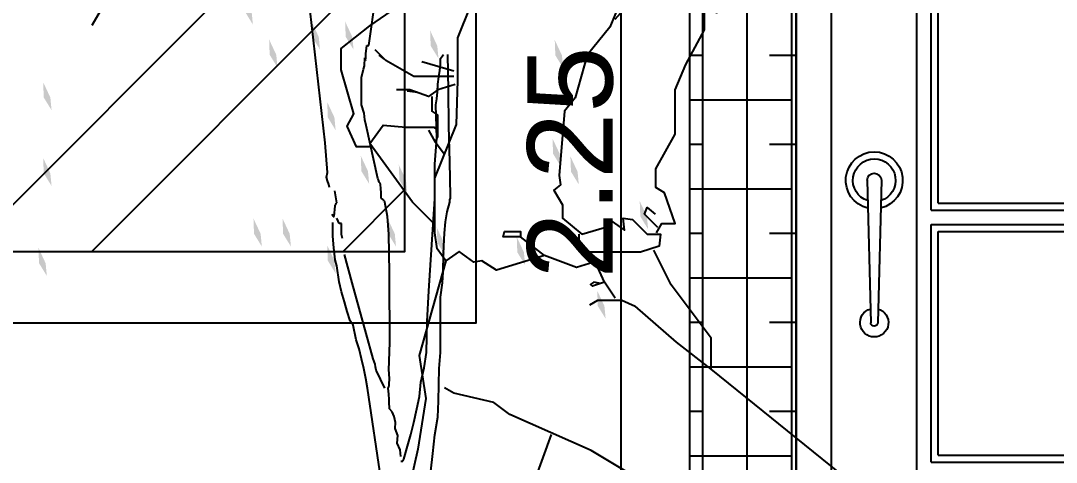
# Model space of a CAD drawing. Header units: inches. Extents: x 2 to 188, y -54 to 24.
# Drawn here: x 5.296 to 6.752, y 20.712 to 21.333 of the extents above; entities that cross this region are included whole.
import ezdxf

# ---------------------------------------------------------------- set-up
doc = ezdxf.new("R2010")
doc.units = ezdxf.units.IN
doc.header["$MEASUREMENT"] = 0
doc.header["$PDMODE"] = 34
doc.layers.add('artefactos', color=9, linetype='Continuous')
doc.styles.get("Standard").update_dxf_attribs({"font": 'arial.ttf'})
doc.dimstyles.new('A100', dxfattribs={"dimscale": 0, "dimtxt": 0.12, "dimasz": 0.12, "dimexe": 0.12, "dimexo": 0.06, "dimgap": 0.01, "dimtad": 1, "dimzin": 0, "dimdsep": 46, "dimtxsty": 'Standard', "dimblk": 'ARCHTICK', "dimcen": 0.09, "dimdle": 0.12, "dimclrd": 1, "dimclre": 1, "dimclrt": 3, "dimadec": 0, "dimazin": 0, "dimtfac": 1, "dimtofl": 0, "dimtmove": 1, "dimatfit": 3, "dimfxl": 1, "dimtolj": 1, "dimtzin": 0, "dimarcsym": 0})

# ---------------------------------------------------------------- blocks, each defined once
blk = doc.blocks.new('pta1')
for p, q in [((155.2732, 154.2022), (155.2732, 156.2022)), ((155.2232, 154.2022), (155.2232, 156.1522)), ((155.1032, 154.2722), (155.1032, 156.0822)), ((155.0832, 155.0102), (155.0832, 155.3442)), ((155.0732, 155.0202), (155.0732, 155.3342)), ((155.1532, 155.0522), (155.1582, 154.8522)), ((155.1732, 155.0522), (155.1682, 154.8522)), ((155.0732, 155.0202), (154.8965, 155.0202)), ((155.0832, 155.0102), (154.8865, 155.0102)), ((155.0732, 155.0102), (154.8965, 155.0102)), ((155.0832, 154.9902), (154.8865, 154.9902)), ((155.0832, 154.6562), (155.0832, 154.9902)), ((155.0732, 154.9802), (154.8965, 154.9802)), ((155.0732, 154.6662), (155.0732, 154.9802)), ((155.0732, 154.6662), (154.8965, 154.6662)), ((155.0832, 154.6562), (154.8865, 154.6562))]:
    blk.add_line(p, q)
for centre, radius, start, end in [((155.1632, 155.0522), 0.04, 283.0408, 256.9592), ((155.1632, 155.0522), 0.03, 288.0328, 251.9672), ((155.1632, 155.0522), 0.01, 0, 180), ((155.1632, 154.8522), 0.02, 105.905, 74.095), ((155.1632, 154.8522), 0.005, 180, 0)]:
    blk.add_arc(centre, radius, start, end)
blk = doc.blocks.new('A$C79850DA7')
at = {"layer": 'artefactos', "color": 8, "linetype": 'Continuous', "transparency": 33554636}
for p, q in [((2.4668, 3.9384), (2.3852, 4.5013)), ((2.6536, 3.5206), (2.7529, 4.3918)), ((3.6555, 4.025), (3.5884, 4.1396)), ((2.471, 3.9384), (2.4668, 3.9384)), ((2.4753, 3.9384), (2.471, 3.9384)), ((2.4786, 3.9027), (2.4753, 3.9384)), ((2.1246, 3.7471), (2.1271, 3.9002)), ((2.1585, 3.8821), (2.145, 3.9002)), ((2.1585, 3.8569), (2.1585, 3.8821)), ((2.4794, 3.8874), (2.4786, 3.9027)), ((2.4803, 3.8747), (2.4794, 3.8874)), ((2.4828, 3.8849), (2.4803, 3.8747)), ((2.4846, 3.8518), (2.4828, 3.8849)), ((2.1611, 3.8314), (2.1585, 3.8569)), ((2.1653, 3.8034), (2.1611, 3.8314)), ((2.4897, 3.8365), (2.4846, 3.8518)), ((2.4982, 3.8008), (2.4897, 3.8365)), ((2.1695, 3.7728), (2.1653, 3.8034)), ((2.4982, 3.7677), (2.4982, 3.8008)), ((2.1228, 3.5919), (2.1246, 3.7471)), ((2.1713, 3.7397), (2.1695, 3.7728)), ((2.1747, 3.7091), (2.1713, 3.7397)), ((2.4982, 3.7371), (2.4982, 3.7677)), ((2.4982, 3.7063), (2.4982, 3.7371)), ((2.1781, 3.6836), (2.1747, 3.7091)), ((2.4982, 3.6836), (2.4982, 3.7063)), ((2.1738, 3.541), (2.1781, 3.6836)), ((2.4863, 3.648), (2.4982, 3.6836)), ((2.477, 3.5945), (2.4828, 3.62)), ((2.4828, 3.62), (2.4863, 3.648)), ((2.1186, 3.4391), (2.1228, 3.5919)), ((2.4269, 3.3678), (2.477, 3.5945)), ((2.1832, 3.4289), (2.1738, 3.541)), ((2.6434, 3.3933), (2.6536, 3.5206)), ((2.1161, 3.2937), (2.1186, 3.4391)), ((2.1822, 3.2812), (2.1832, 3.4289)), ((2.6476, 3.3729), (2.6434, 3.3933)), ((2.4141, 3.3242), (2.4166, 3.3423)), ((2.4166, 3.3423), (2.4175, 3.3474)), ((2.4175, 3.3474), (2.4218, 3.3525)), ((2.4218, 3.3525), (2.4243, 3.3624)), ((2.4243, 3.3624), (2.4269, 3.3678)), ((2.6349, 3.3296), (2.6383, 3.3423)), ((2.6383, 3.3423), (2.6434, 3.3576)), ((2.6434, 3.3576), (2.6476, 3.3729)), ((2.1161, 3.2888), (2.1161, 3.2937)), ((2.4133, 3.3066), (2.4141, 3.3242)), ((2.4133, 3.2937), (2.4133, 3.3066)), ((2.4133, 3.2837), (2.4133, 3.2937)), ((2.6044, 3.2633), (2.612, 3.3143)), ((2.1161, 3.2837), (2.1161, 3.2888)), ((2.1178, 3.2761), (2.1161, 3.2837)), ((2.1186, 3.2659), (2.1178, 3.2761)), ((2.1304, 3.2251), (2.1186, 3.2659)), ((2.1907, 3.1487), (2.1822, 3.2812)), ((2.3861, 3.2045), (2.398, 3.2659)), ((2.398, 3.2659), (2.3997, 3.2707)), ((2.3997, 3.2707), (2.4022, 3.271)), ((2.4022, 3.271), (2.4039, 3.2761)), ((2.4039, 3.2761), (2.4133, 3.2837)), ((2.6069, 3.2605), (2.6044, 3.2633)), ((2.6086, 3.2557), (2.6069, 3.2605)), ((2.6103, 3.2532), (2.6086, 3.2557)), ((2.6111, 3.2506), (2.6103, 3.2532)), ((2.6145, 3.2048), (2.6111, 3.2506)), ((2.1373, 3.1818), (2.1304, 3.2251)), ((2.381, 3.1283), (2.3861, 3.2045)), ((2.6145, 3.2048), (2.6145, 3.2048)), ((2.6154, 3.2048), (2.6145, 3.2048)), ((2.6171, 3.2045), (2.6154, 3.2048)), ((2.6171, 3.2045), (2.6171, 3.2045)), ((2.6179, 3.2045), (2.6171, 3.2045)), ((2.6171, 3.2045), (2.6171, 3.2045)), ((2.6196, 3.2045), (2.6179, 3.2045)), ((2.6255, 3.2149), (2.6196, 3.2045)), ((2.6196, 3.2045), (2.6196, 3.2045)), ((2.1416, 3.1332), (2.1373, 3.1818)), ((2.5831, 3.1742), (2.5933, 3.1742)), ((2.5831, 3.1436), (2.5831, 3.1742)), ((2.5933, 3.1742), (2.5984, 3.1844)), ((2.5984, 3.1844), (2.6035, 3.1969)), ((2.6204, 3.1207), (2.6213, 3.179)), ((2.144, 3.0774), (2.1416, 3.1332)), ((2.1993, 3.0188), (2.1907, 3.1487)), ((2.3785, 3.0468), (2.381, 3.1283)), ((2.5798, 3.1105), (2.5831, 3.1281)), ((2.5831, 3.1281), (2.5831, 3.1436)), ((2.6171, 3.0697), (2.6204, 3.1207)), ((2.145, 3.0443), (2.144, 3.0774)), ((2.6111, 3.0188), (2.6171, 3.0697)), ((2.1467, 2.9653), (2.145, 3.0443)), ((2.3768, 2.9625), (2.3785, 3.0468)), ((2.5382, 2.9195), (2.5712, 3.0415)), ((2.2086, 2.8863), (2.1993, 3.0188)), ((2.5941, 2.9246), (2.6035, 2.9933)), ((2.6035, 2.9933), (2.6111, 3.0188)), ((2.1492, 2.9195), (2.1467, 2.9653)), ((2.3776, 2.8558), (2.3768, 2.9625)), ((2.1585, 2.8583), (2.1492, 2.9195)), ((2.4472, 2.5934), (2.5382, 2.9195)), ((2.5831, 2.8812), (2.5941, 2.9246)), ((2.1585, 2.7997), (2.1585, 2.8583)), ((2.2162, 2.7539), (2.2086, 2.8863)), ((2.3759, 2.7513), (2.3776, 2.8558)), ((2.5712, 2.8379), (2.5831, 2.8812)), ((2.5593, 2.7972), (2.5712, 2.8379)), ((2.1585, 2.7386), (2.1585, 2.7997)), ((2.5466, 2.7564), (2.5593, 2.7972)), ((2.1585, 2.6775), (2.1585, 2.7386)), ((2.218, 2.6212), (2.2162, 2.7539)), ((2.3759, 2.6647), (2.3759, 2.7513)), ((2.5211, 2.6749), (2.533, 2.7386)), ((2.533, 2.7386), (2.5466, 2.7564)), ((2.1585, 2.6212), (2.1585, 2.6775)), ((2.5076, 2.6367), (2.5211, 2.6749)), ((2.381, 2.545), (2.3759, 2.6647)), ((2.4982, 2.5934), (2.5076, 2.6367)), ((2.1636, 2.5526), (2.1585, 2.6212)), ((2.2281, 2.5552), (2.218, 2.6212)), ((2.4396, 2.5705), (2.443, 2.583)), ((2.443, 2.583), (2.4472, 2.5934)), ((2.4871, 2.5526), (2.4982, 2.5934)), ((2.1662, 2.4839), (2.1636, 2.5526)), ((2.2434, 2.4941), (2.2281, 2.5552)), ((2.3793, 2.5323), (2.381, 2.545)), ((2.398, 2.4683), (2.4353, 2.545)), ((2.4353, 2.545), (2.437, 2.5603)), ((2.437, 2.5603), (2.4396, 2.5705)), ((2.4794, 2.5093), (2.4871, 2.5526)), ((2.2493, 2.4329), (2.2434, 2.4941)), ((2.3768, 2.5042), (2.3776, 2.5144)), ((2.3785, 2.4915), (2.3768, 2.5042)), ((2.3776, 2.5144), (2.3785, 2.5246)), ((2.3785, 2.5246), (2.3793, 2.5323)), ((2.3793, 2.4813), (2.3785, 2.4915)), ((2.4719, 2.4683), (2.4794, 2.5093)), ((2.167, 2.4125), (2.1662, 2.4839)), ((2.381, 2.4737), (2.3793, 2.4813)), ((2.3802, 2.4431), (2.3827, 2.4683)), ((2.3827, 2.4683), (2.381, 2.4737)), ((2.4133, 2.0738), (2.4719, 2.4683)), ((2.1704, 2.3435), (2.167, 2.4125)), ((2.2604, 2.3792), (2.2493, 2.4329)), ((2.3768, 2.3792), (2.3785, 2.41)), ((2.3785, 2.41), (2.3793, 2.4202)), ((2.3793, 2.4202), (2.3802, 2.4431)), ((2.2732, 2.3208), (2.2604, 2.3792)), ((2.3572, 2.3463), (2.3657, 2.3664)), ((2.3657, 2.3664), (2.3768, 2.3792)), ((2.1822, 2.2673), (2.1704, 2.3435)), ((2.2859, 2.2699), (2.2732, 2.3208)), ((2.3513, 2.3208), (2.3572, 2.3463)), ((2.353, 2.2951), (2.3513, 2.3208)), ((2.2995, 2.219), (2.2859, 2.2699)), ((2.3411, 2.2645), (2.353, 2.2951)), ((2.1908, 2.1884), (2.1822, 2.2673)), ((2.3318, 2.2037), (2.3445, 2.2317)), ((2.3445, 2.2317), (2.3411, 2.2645)), ((2.1993, 2.1117), (2.1908, 2.1884)), ((2.3131, 2.1731), (2.2995, 2.219)), ((2.3284, 2.1756), (2.3318, 2.2037)), ((2.3165, 2.1629), (2.3131, 2.1731)), ((2.3199, 2.1553), (2.3165, 2.1629)), ((2.3199, 2.1553), (2.3199, 2.1553)), ((2.3284, 2.1553), (2.3199, 2.1553))]:
    blk.add_line(p, q, dxfattribs=at)
at = {"layer": 'artefactos', "color": 8, "transparency": 33554636}
for points in [[(3.0004, 4.1486), (2.9696, 4.0829), (2.998, 4.0829), (2.9644, 4.0283)], [(2.5681, 4.0412), (2.5373, 3.9755), (2.5656, 3.9755), (2.532, 3.9209)], [(2.7122, 4.0412), (2.6814, 3.9755), (2.7097, 3.9755), (2.6761, 3.9209)], [(1.6675, 3.962), (1.6367, 3.8962), (1.665, 3.8962), (1.6314, 3.8416)], [(2.203, 4.0028), (2.1722, 3.937), (2.2006, 3.937), (2.167, 3.8825)], [(2.8947, 3.9644), (2.8639, 3.8986), (2.8922, 3.8986), (2.8586, 3.8441)], [(3.8653, 3.781), (3.8345, 3.7152), (3.8628, 3.7152), (3.8292, 3.6606)], [(2.6449, 3.6955), (2.6141, 3.6298), (2.6425, 3.6298), (2.6089, 3.5752)], [(1.6771, 3.5394), (1.6463, 3.4737), (1.6747, 3.4737), (1.6411, 3.4191)], [(1.6003, 3.4626), (1.5695, 3.3969), (1.5978, 3.3969), (1.5642, 3.3423)], [(2.3375, 3.4267), (2.3067, 3.3609), (2.3351, 3.3609), (2.3015, 3.3063)], [(2.5008, 3.4651), (2.47, 3.3993), (2.4984, 3.3993), (2.4648, 3.3447)], [(3.8653, 3.456), (3.8345, 3.3902), (3.8628, 3.3902), (3.8292, 3.3356)], [(1.3025, 3.2706), (1.2717, 3.2048), (1.3, 3.2048), (1.2664, 3.1502)], [(2.3855, 3.1962), (2.3547, 3.1304), (2.3831, 3.1304), (2.3495, 3.0759)], [(2.837, 3.1962), (2.8062, 3.1304), (2.8346, 3.1304), (2.801, 3.0759)], [(2.9619, 3.1962), (2.9311, 3.1304), (2.9595, 3.1304), (2.9259, 3.0759)], [(1.8308, 3.1169), (1.8, 3.0512), (1.8284, 3.0512), (1.7948, 2.9966)], [(2.1742, 3.1578), (2.1434, 3.092), (2.1718, 3.092), (2.1382, 3.0375)], [(2.6449, 3.081), (2.6141, 3.0152), (2.6425, 3.0152), (2.6089, 2.9606)], [(3.8856, 3.0701), (3.8548, 3.0043), (3.8831, 3.0043), (3.8495, 2.9497)], [(1.485, 2.8865), (1.4542, 2.8207), (1.4825, 2.8207), (1.4489, 2.7661)]]:
    blk.add_solid(points, dxfattribs=at)
blk = doc.blocks.new('hombre subiendo')
at = {"layer": 'artefactos', "linetype": 'Continuous'}
for p, q in [((15.568, 57.204), (14.667, 57.1)), ((17.267, 56.9), (15.568, 57.204)), ((16.886, 49.426), (16.667, 48.967)), ((17.133, 49.567), (16.886, 49.426)), ((25.603, 7.749), (25.333, 7.85)), ((25.6, 7.433), (25.603, 7.749))]:
    blk.add_line(p, q, dxfattribs=at)
for points in [[(12.2, 54.167), (12.2, 54.767), (12.733, 54.967), (13.867, 56.033), (14.133, 56.9), (14.667, 57.1)], [(17.267, 56.9), (18.267, 56.633), (19.2, 56.1), (20, 52.7), (19.333, 50.633), (18.6, 50.633), (17.333, 49.5), (17.133, 49.567)], [(18.867, 50.7), (18.533, 51.7), (18.133, 51.566), (17.2, 51.1), (16.6, 51.167), (16.2, 50.967), (15.8, 51.5), (16.333, 52.1), (16.333, 52.767), (15.6, 53), (14.333, 53), (14.067, 52.9), (13.267, 53.233), (12.8, 54.033), (12.067, 54.033), (10.467, 53.167), (9.067, 53.567), (8.667, 53.033), (8.667, 52.9)], [(10.133, 52.167), (8.6, 52.9), (6.267, 52.033), (4.267, 51.633), (2.133, 50.7), (1.6, 50.167), (1.067, 49.9), (0.667, 49.233), (-2.533, 47.767)], [(10.733, 36.7), (11, 37.167), (11.667, 37.167), (11.133, 38.7), (10.7, 38.967), (10.7, 39.9), (11.667, 41.633), (11.667, 43.833), (12.2, 45.1), (13.133, 46.833), (13.133, 48.433), (12.267, 51.233), (11.2, 52.633), (10.4, 53.167)], [(15.267, 52.967), (14.4, 51.833), (14.533, 51.7)], [(11.867, 50.633), (10.267, 52.1)], [(12.6, 50.167), (12.067, 50.5)], [(0.2, 35.3), (-0.233, 35.9), (-0.35, 36.7), (-0.35, 39.433), (0.733, 42.1), (0.8, 44.3), (0.8, 46.433), (2.133, 49.767), (2.067, 50.033)], [(9.267, 48.233), (9.6, 48.367), (10.133, 49.1), (10.667, 50.1), (11.2, 50.033), (11.067, 49.633), (10.133, 48.967)], [(13.267, 47.967), (13.733, 47.7), (14.933, 48.1), (15.467, 48.167), (15.933, 48.1), (16.267, 48.033), (16.667, 48.967)], [(8.667, 47.367), (9.2, 47.967), (9.467, 48.433), (9.6, 48.433)], [(-3.6, 47.033), (-2.533, 47.767)], [(9.2, 48.1), (8.733, 47.767), (8.4, 46.967), (7.267, 45.567), (6.667, 43.433), (6.133, 42.767), (5.867, 39.567), (5.933, 39.1), (5.6, 38.833), (6.033, 38.1), (6.033, 37.433), (7, 36.633), (8.133, 36.967), (8.467, 37.3), (9.133, 36.833), (9.067, 37.433), (9.533, 37.367), (10.267, 36.633), (10.933, 36.633), (10.867, 36.033), (9.933, 35.733), (7.333, 35.733), (6.867, 36.167), (6.867, 36.633)], [(-3.6, 41), (-4.267, 41), (-4.733, 42.033), (-4.4, 42.633), (-5.033, 44.833), (-5.033, 45.9), (-3.6, 47.033)], [(0.6, 44.5), (-1.4, 44.5), (-2.8, 45.3), (-3.333, 45.833)], [(-2.867, 45.367), (-3.133, 45.567)], [(0.6, 44.767), (-1, 45.233)], [(0.667, 44.1), (-0.2, 43.833), (-0.667, 43.5), (-1.6, 43.833), (-2.267, 43.833)], [(-1.2, 43.7), (-1.733, 43.767)], [(-0.5, 43.5), (-0.5, 42.767), (-0.2, 42.566)], [(-0.667, 41.833), (-0.333, 41.233), (-0.2, 41.5), (-0.2, 42.566)], [(-0.4, 37.167), (-1.467, 38.233), (-3.6, 41.167), (-2.933, 42.067), (-1.8, 41.983), (-0.4, 41.983), (-0.267, 41.9)], [(0.13, 40.615), (-0.333, 41.233)], [(10.8, 36.967), (10.133, 37.633), (10.267, 37.967), (10.667, 37.633)], [(7.6, 35.233), (6.733, 34.967), (5.133, 35.567), (3.933, 36.5), (3.067, 36.5), (3.133, 36.767), (3.933, 36.767), (3.933, 36.5)], [(5.133, 35.567), (2.733, 34.833), (2, 35.3), (1.6, 35.233), (0.867, 35.767), (0.2, 35.3), (-1.133, 30.567), (-0.8, 28.433), (-1.2, 25.9), (-1.933, 22.633), (-2.267, 21.5), (-2.7, 20.9), (-2.7, 20.033), (-3.533, 19.3), (-4.8, 14.967), (-6.133, 11.7), (-7.367, 7.567), (-7.367, 6.833), (-6.067, 6.133), (-3.8, 6.133), (-3.267, 6.367), (-2.533, 9.833), (-0.467, 13.967), (2.867, 19.7), (3.733, 21.833)], [(19.881, 24.725), (13.467, 29.9), (13.467, 31.433), (11.467, 34.1), (10.6, 35.833)], [(8.133, 34.233), (7.467, 35.7)], [(7.933, 34.167), (7.6, 34.233), (7.4, 34.1)], [(8.667, 33.433), (8.133, 34.233), (7.533, 34.033), (7.467, 34.1)], [(7.4, 33.1), (7.8, 33.333), (9, 33.333), (9.667, 33.033)], [(13.467, 29.9), (11.733, 31.233), (9.667, 33.033)], [(19.867, 24.767), (20.333, 23.367), (20.1, 19.833), (20.1, 15.567), (20.6, 13.833), (19.067, 13.5), (15.733, 13.033), (14.867, 13.033), (14.7, 13.633), (14.683, 18.3), (14.683, 20.967), (15.067, 21.767), (14.733, 22.033), (14.267, 21.833), (10.8, 23.833), (7.467, 25.833), (3.4, 27.633), (2.6, 28.233), (0.6, 28.7), (0.133, 28.967)], [(5.467, 26.633), (3.8, 22.033)], [(25.6, 7.433), (25.4, 6.967), (23, 5.767), (21.067, 5.133), (19.533, 5.133), (18.733, 4.7), (16.4, 4.7), (16, 5.9), (16.1, 6.967), (16.1, 9.5), (15.4, 12.967)], [(18.533, 13.433), (18.867, 9.967), (19.333, 8.833)], [(16.133, 6.967), (17.467, 6.967), (19.067, 7.767), (19.733, 8.7), (20.867, 8.367), (22, 7.867), (24.133, 7.85), (25.333, 7.85)], [(-6.267, 6.1), (-7.067, 3.9), (-6.933, 3.433), (-5.067, 2.833), (-3.4, 3.1), (-3.533, 3.633), (-3.933, 5.1), (-3.933, 6.167)], [(-3.333, 3.233), (-1.6, 1.633), (0.2, 0.567), (0, 0), (-2.867, 0), (-4.933, 0.667), (-5.733, 0.667), (-7.767, 1.433), (-7.767, 2.433), (-7.333, 3.767), (-7.133, 3.767)]]:
    blk.add_lwpolyline(points, dxfattribs=at)
blk = doc.blocks.new('_ArchTick')
at = {"color": 0, "linetype": 'ByBlock', "const_width": 0.15}
blk.add_lwpolyline([(-0.5, -0.5), (0.5, 0.5)], dxfattribs=at)
blk = doc.blocks.new('*D569')
at = {"color": 1, "lineweight": -2, "transparency": 16777216}
for p, q in [((6.1401, 19.8884), (6.1401, 22.3784)), ((6.326, 22.2584), (6.0201, 22.2584)), ((6.176, 20.0084), (6.0201, 20.0084))]:
    blk.add_line(p, q, dxfattribs=at)
at = {"layer": 'DEFPOINTS', "color": 0, "transparency": 16777216}
for p in [(6.1401, 22.2584), (6.386, 22.2584), (6.236, 20.0084)]:
    blk.add_point(p, dxfattribs=at)
at = {"color": 1, "lineweight": -2, "transparency": 16777216, "xscale": 0.12, "yscale": 0.12, "zscale": 0.12}
for p, rotation in [((6.1401, 22.2584), 90), ((6.1401, 20.0084), 270)]:
    blk.add_blockref('_ArchTick', p, dxfattribs=dict(at, rotation=rotation))
at = {"color": 3, "transparency": 16777216, "insert": (6.0688, 21.1334), "char_height": 0.12, "attachment_point": 5, "rotation": 90}
blk.add_mtext('\\A1;2.25', dxfattribs=at)

msp = doc.modelspace()

# ---------------------------------------------------------------- hatches: boundary and pattern name
at = {"transparency": 33554636}
h = msp.add_hatch(dxfattribs=at)
h.set_pattern_fill('ANSI38', color=1, scale=0.5, angle=45)
h.set_pattern_definition([(90, (-16.74512, 9.65853), (-0.0625, 1e-17), []), (180, (-16.74512, 9.65853), (-0.125, -0.0625), [0.15625, -0.09375])])
h.paths.add_polyline_path([(6.236, 20.0084), (7.386, 20.0084), (7.386, 20.1584), (6.386, 20.1584), (6.386, 22.2584), (7.386, 22.2584), (7.386, 22.4584), (7.3485, 22.4584), (7.3485, 22.5084), (6.4368, 22.5084), (6.4368, 22.4584), (6.3993, 22.4584), (6.3993, 22.5084), (6.236, 22.5084)])
at = {"transparency": 33554610}
h = msp.add_hatch(dxfattribs=at)
h.set_pattern_fill('ANSI32', color=8)
h.set_pattern_definition([(45, (-12.49512, 9.65853), (-0.265165, 0.265165), []), (45, (-12.31834, 9.65853), (-0.265165, 0.265165), [])])
h.paths.add_polyline_path([(5.236, 22.3084), (5.836, 22.3084), (5.836, 21.0084), (5.236, 21.0084)])
h.paths.add_polyline_path([(4.436, 22.3084), (5.036, 22.3084), (5.036, 21.0084), (4.436, 21.0084)])

# ---------------------------------------------------------------- linework, layer by layer
at = {"color": 4}
for p, q in [((6.236, 22.5084), (6.236, 20.0084)), ((6.386, 22.2584), (6.386, 20.1584))]:
    msp.add_line(p, q, dxfattribs=at)
at = {"color": 5}
for points in [[(5.936, 22.4084), (4.336, 22.4084), (4.336, 20.9084), (5.936, 20.9084)], [(5.836, 22.3084), (4.436, 22.3084), (4.436, 21.0084), (5.836, 21.0084)]]:
    msp.add_lwpolyline(points, close=True, dxfattribs=at)

# ---------------------------------------------------------------- block references
at = {"layer": 'artefactos'}
for name, p, xscale, yscale, zscale in [('A$C79850DA7', (6.5926, 20.0084), -0.3273856185017764, 0.3273856185017764, 0.3273856185017764), ('hombre subiendo', (5.888, 20.0021), 0.02813470158997142, 0.02813470158997142, 0.02813470158997142)]:
    msp.add_blockref(name, p, dxfattribs=dict(at, xscale=xscale, yscale=yscale, zscale=zscale))
at = {"layer": 'artefactos', "xscale": -1}
msp.add_blockref('pta1', (161.6592, -133.9438), dxfattribs=at)

# ---------------------------------------------------------------- dimensions: what is measured, and where the dimension line sits
dim = msp.add_linear_dim(base=(6.1401, 22.2584), p1=(6.236, 20.0084), p2=(6.386, 22.2584), angle=90, dimstyle='A100', override={"dimscale": 1})
dim.commit()
dim.dimension.update_dxf_attribs({"geometry": '*D569', "text_midpoint": (6.0688, 21.1334)})

doc.saveas('drawing.dxf')
